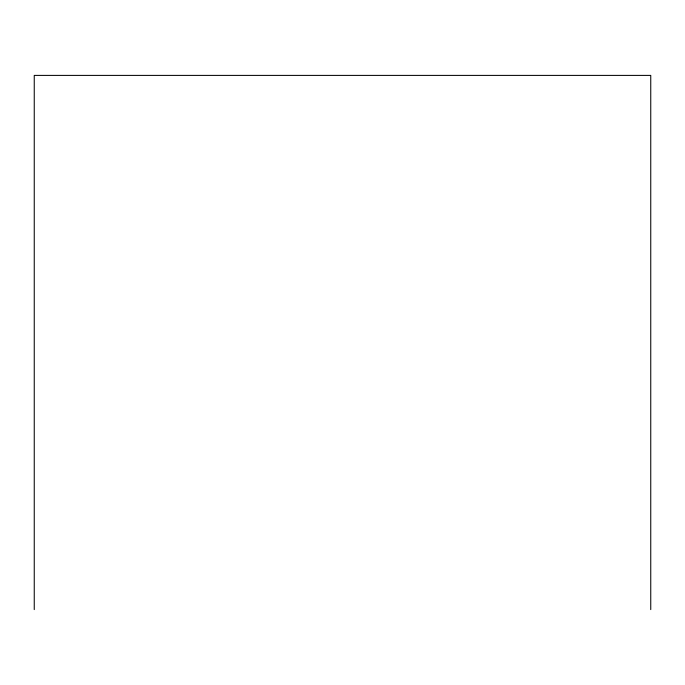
<?xml version="1.0" encoding="UTF-8"?>
<svg xmlns="http://www.w3.org/2000/svg" width="685" height="685" viewBox="0 0 685 685"><rect width="100%" height="100%" fill="white"/><g stroke="black" fill="none" stroke-linecap="round" stroke-linejoin="round"><path stroke-width="1.03" d="M650.75 609.599L650.75 75.401L34.25 75.401L34.25 609.599"/></g></svg>
